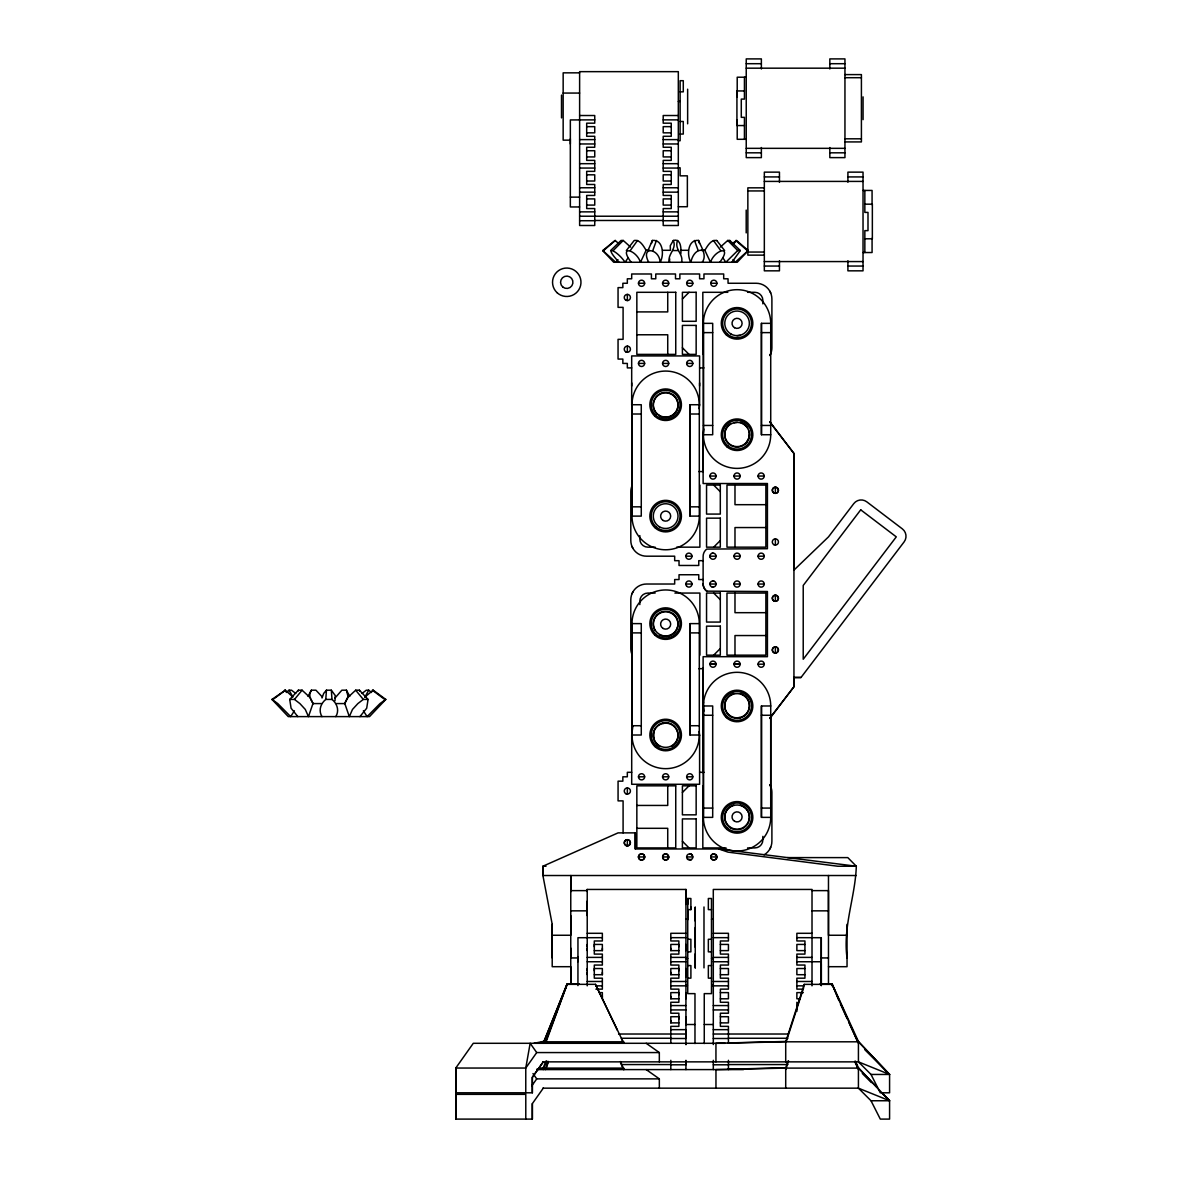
<?xml version="1.0" encoding="UTF-8"?>
<svg xmlns="http://www.w3.org/2000/svg" width="1178" height="1178" viewBox="0 0 1178 1178"><rect width="100%" height="100%" fill="white"/><g stroke="black" fill="none" stroke-linecap="round" stroke-linejoin="round"><path stroke-width="1.5" d="M543.279 1088.163L532.353 1103.624L532.353 1119.1L455.768 1119.1L455.768 1094.347L525.786 1094.347L525.786 1119.1M532.338 1092.801L532.338 1077.325L543.279 1061.864L532.338 1077.325L532.338 1092.801L455.768 1092.801L455.768 1068.048L473.276 1043.296L725.133 1043.296M532.338 1119.1L532.353 1103.624M552.202 957.935L552.202 924.288L542.911 875.519L542.911 866.228L618.067 832.875L635.295 832.875L635.295 848.97L718.771 848.985L856.318 866.228C855.287 897.003 842.712 926.674 847.041 957.935M536.27 1043.296L545.561 1041.808L623.795 1041.808L623.795 1043.296L595.45 984.337L567.119 984.352L546.194 1041.602M570.329 143.966L570.343 138.813M570.77 967.418L570.77 984.248L570.756 915.571M577.956 956.801L577.956 957.95L570.756 957.95L570.756 956.801M577.942 961.749L577.942 956.61M587.218 972.424L587.218 974.604M587.218 970.819L587.218 968.625M587.218 948.334L587.218 950.513M587.218 946.729L587.218 944.535M587.218 915.571L587.218 889.449L685.935 889.449L685.935 899.565M594.301 970.819L594.301 968.522L602.356 968.522L602.356 974.707L594.301 974.707M594.301 946.729L594.301 944.432L602.356 944.432L602.356 950.631L594.301 950.631M595.45 984.337L617.316 1030.161M602.356 998.797L602.356 992.612L599.131 992.612M602.356 997.251L602.356 996.514M602.356 974.707L602.356 972.424M602.356 950.631L602.356 948.334M631.688 386.016L631.688 382.909M659.341 1088.163L659.341 1078.871L646.207 1069.595M659.327 1061.864L659.327 1052.572L646.192 1043.296M670.812 1020.59L670.812 1022.887L678.867 1022.887M670.812 996.514L670.812 998.797L678.867 998.797M670.812 972.424L670.812 974.707L678.867 974.707M670.812 948.334L670.812 950.631L678.867 950.631M678.867 1018.999L678.867 1016.702L670.812 1016.702L670.812 1022.887M678.867 994.909L678.867 992.612L670.812 992.612L670.812 998.797M678.867 970.819L678.867 968.522L670.812 968.522L670.812 974.707M678.867 946.729L678.867 944.432L670.812 944.432L670.812 950.631M685.935 1063.41L685.935 1061.113M685.935 1043.001L685.935 1044.547L685.935 901.096M685.935 1037.111L685.935 1034.814M685.935 1033.209L685.935 1030.912M685.935 1025.096L685.935 1024.197M685.935 1022.887L685.935 1020.59M685.935 1018.999L685.935 1016.702M685.935 998.797L685.935 996.514M685.935 994.909L685.935 992.612M685.935 976.915L685.935 968.522M685.935 950.631L685.935 948.334M685.935 946.729L685.935 944.432M685.935 904.424L685.935 889.449M687.746 919.812L687.746 909.622L690.882 909.622L690.882 906.972M687.746 904.424L687.746 898.49L690.882 898.49L690.882 909.622M695.256 953.768L695.256 967.889L695.256 906.972L695.241 921.108M695.256 947.406L695.256 927.469M699.599 386.016L699.599 382.909M703.413 773.048L703.413 705.489A33.661 33.661 0 0 1 703.59 701.97M770.721 787.655L770.721 716.445M821.287 985.588L821.287 937.717L796.873 937.659M828.473 875.519L828.473 935.258L847.041 935.258M838.883 1000.623L832.124 984.013L819.932 984.013M858.423 1069.595L855.419 1061.54M858.423 1043.296L832.11 984.366L804.265 984.366L785.711 1041.808L785.711 1061.864M699.305 516.111L690.028 516.111L690.028 404.731L699.305 404.731L699.305 516.111A33.661 33.661 0 0 1 665.644 549.773A33.661 33.661 0 0 1 631.997 516.111L631.997 404.731A33.661 33.661 0 0 1 665.644 371.07A33.661 33.661 0 0 1 699.305 404.731M699.305 623.618A33.661 33.661 0 0 0 665.644 589.957A33.661 33.661 0 0 0 631.997 623.618L631.997 735.013A33.661 33.661 0 0 0 665.644 768.66A33.661 33.661 0 0 0 699.305 735.013L690.028 735.013L690.028 623.618L699.305 623.618L699.305 735.499M770.721 434.726L761.444 434.726L761.444 323.346L770.721 323.346L770.721 434.726A33.661 33.661 0 0 1 737.06 468.388A33.661 33.661 0 0 1 703.413 434.726L703.413 323.346A33.661 33.661 0 0 1 737.06 289.685A33.661 33.661 0 0 1 770.721 323.346M770.721 817.37L761.444 817.37L761.444 705.975L770.721 705.975L770.721 817.37A33.661 33.661 0 0 1 737.06 851.017A33.661 33.661 0 0 1 703.413 817.37L703.413 705.489M632.041 506.834L631.997 516.111L641.274 516.111L641.274 404.731L631.997 404.731L632.041 506.834L641.274 506.834M703.472 425.449L703.413 434.726L712.69 434.726L712.69 323.346L703.413 323.346L703.457 425.449L712.69 425.449M703.457 808.079L703.413 817.37L712.69 817.37L712.69 705.975L703.413 705.975L703.457 808.079L712.69 808.079M716.725 240.503C711.041 239.296 707.389 246.173 704.856 250.296L710.481 262.267C714.81 249.412 733.128 244.788 719.758 262.267M669.708 258.851L669.428 262.267C667.028 254.198 677.159 249.162 673.315 240.459C681.178 238.206 681.193 248.823 680.84 253.712M321.962 716.607C318.281 710.496 320.607 703.649 325.776 699.423L326.453 690.19L331.312 690.19L335.215 695.491L335.023 700.777M322.021 697.994L323.67 693.43L326.453 690.19M681.532 262.267C683.932 254.198 673.801 249.162 677.644 240.459M289.714 699.423L294.485 699.423L299.904 703.59L305.293 709.436L308.459 716.607L312.965 703.575L310.506 697.994L302.083 690.19L298.373 690.19L289.714 699.423L291.084 708.228L297.843 716.607M298.27 690.971L298.373 690.19M632.851 726.222L631.702 735.013L631.702 784.283L699.599 784.283L699.599 735.013M653.687 731.803L653.687 738.208M699.128 408.737L699.599 404.731M703.119 434.741L703.811 428.969M668.633 856.951L668.53 857.731A2.989 2.989 0 0 1 663.538 859.071L663.052 858.438A2.989 2.989 0 0 1 667.146 854.359L668.633 856.951L662.551 856.951M709.995 556.988L709.995 555.383M709.995 583.228L709.878 584.038L716.077 584.038A3.092 3.092 0 0 1 711.438 586.718A3.092 3.092 0 0 1 711.438 581.358A3.092 3.092 0 0 1 716.077 584.038M749.444 434.726A12.384 12.384 0 0 1 730.875 445.446A12.384 12.384 0 0 1 730.875 424.021A12.384 12.384 0 0 1 749.444 434.726L749.017 437.936L745.821 443.488M647.959 250.546L652.376 240.459C663.361 239.178 664.289 255.597 660.078 262.267C659.577 248.352 639.948 245.525 648.71 262.267M703.001 250.546C696.154 248.558 691.839 256.716 690.882 262.267C686.671 255.597 687.599 239.178 698.583 240.459C701.028 247.056 707.345 255.199 702.25 262.267M335.818 716.607C339.5 710.496 337.158 703.649 332.005 699.423L331.312 690.19M651.463 243.463L652.376 240.459M786.271 1041.558L803.705 987.591M787.964 1061.142L785.711 1068.107L785.711 1088.163M788.524 1060.892L785.711 1069.595L785.711 1067.754L727.533 1069.256M371.541 692.487L368.714 690.19L364.959 697.037M652.803 250.546L656.44 240.459M545.561 1041.808L567.119 984.352M548.094 1061.349L545.561 1069.595L548.094 1062.836M335.023 697.994L341.856 690.19L346.42 690.19L348.173 697.037L344.624 703.575M567.119 983.983L543.249 1043.296L567.119 983.983L579.281 983.983M546.062 1060.98L543.249 1067.739L537.08 1068.976M543.249 1069.595L546.769 1061.142M368.066 699.423L363.28 699.423L357.862 703.59L352.487 709.436L349.321 716.607L344.801 703.575L347.274 697.994L355.682 690.19L359.408 690.19L368.066 699.423L366.697 708.228L359.923 716.607M729.874 240.503L740.329 250.546L731.906 262.267M626.328 250.546L634.235 240.459C640.022 239.399 643.541 246.158 646.104 250.296L640.479 262.267C636.149 249.412 617.832 244.788 631.202 262.267M632.012 593.727L632.925 591.886M770.706 353.724L769.794 355.565A15.712 15.712 0 0 0 771.899 347.701L771.899 298.976A15.712 15.712 0 0 0 756.188 283.265L728.048 283.265L728.048 278.788L723.69 278.788L723.69 273.988L703.958 273.988L703.958 278.788L699.599 278.788L699.599 273.988L679.868 273.988L679.868 278.788L675.509 278.788L675.509 273.988L655.778 273.988L655.778 278.788L651.419 278.788L651.419 273.988L631.688 273.988L631.688 278.788L627.329 278.788L627.329 283.265L622.853 283.265L622.853 287.623L618.052 287.623L618.052 307.355L623.088 307.355L623.088 339.338L618.052 339.338L618.052 359.069L622.853 359.069L622.853 363.428L627.329 363.428L627.329 367.904L631.688 367.904M769.794 849.102L770.706 847.262M308.047 696.345L311.36 690.19L315.925 690.19L322.36 697.037M311.36 690.19L309.858 693.43L309.858 697.994M294.412 710.82L290.657 716.607L277.802 703.59L271.985 699.423L288.257 716.607L369.524 716.607L385.795 699.423L373.22 690.19L364.856 697.037M628.139 257.776L625.106 262.267C616.845 250.119 601.737 243.655 619.054 262.267M659.327 1052.572L536.712 1052.572L525.771 1068.048L525.771 1092.801M531.749 1085.91L536.726 1078.871L659.341 1078.871M630.274 250.546L637.548 240.459M769.808 718.492L793.943 686.774L793.943 677.497L800.996 677.497L904.115 541.895A9.277 9.277 0 0 0 902.348 528.878L866.802 501.843A9.277 9.277 0 0 0 853.785 503.61L828.502 536.859L793.943 570.108M769.764 718.182L793.943 686.774L793.943 453.442L769.823 421.739M617.935 259.602L615.799 262.267L602.753 250.546L613.709 262.267L737.251 262.267L748.207 250.546L736.515 240.459L732.451 243.463M372.587 690.971L373.22 690.19M294.485 699.423L302.083 690.19M673.315 240.459L670.282 245.701L670.4 250.296L662.551 250.296M733.923 243.463L735.617 241.49M720.347 247.085L727.739 240.459L729.904 240.459M613.208 250.546L623.221 240.459L630.613 247.085M682.401 298.947L689.042 292.306M713.662 547.166L720.303 540.525M713.662 655.159L720.303 648.518M682.401 792.47L689.042 785.829M610.631 250.546L621.056 240.459L623.221 240.459M748.207 250.546L735.16 262.267L733.025 259.602M603.651 250.546L615.196 240.459L618.509 243.463M602.753 250.546L615.196 240.459M385.795 699.423L379.979 703.59L367.124 716.607L363.369 710.82M286.239 692.487L289.066 690.19L291.496 690.19L295.693 693.43M362.073 693.43L366.284 690.19L368.714 690.19M740.329 250.546L737.664 250.605L725.854 262.267L722.821 257.776M273.075 699.423L285.4 690.19L292.91 697.037L289.066 690.19M271.985 699.423L285.4 690.19M703.119 667.631L703.119 705.975L703.119 656.691L767.423 656.691L767.423 591.518L706.741 591.15A9.277 9.277 0 0 1 703.119 583.787L703.119 556.443A9.277 9.277 0 0 1 706.741 549.081L767.423 548.712L767.423 483.525L703.119 483.525L703.119 434.24L703.119 471.553L698.76 471.553M690.529 859.94L691.28 859.631L687.54 859.145M533.987 1043.296L543.249 1041.44M537.831 1069.344L545.561 1068.107L623.795 1068.107L623.795 1069.595L620.556 1063.027M712.175 553.204L712.984 553.1M736.898 335.715L740.108 335.332M665.482 417.1L668.692 416.717M734.027 422.74L737.237 422.357M662.61 723.498L665.82 723.115M736.898 717.858L740.108 717.49M736.898 718.359L740.108 717.976M727.518 1042.972L785.711 1041.455M746.234 63.7L761.371 63.7M829.827 63.7L844.95 63.7M746.234 68.177L844.95 68.177M579.62 72.845L563.158 72.845L563.158 140.153L570.343 140.153M844.95 74.597L861.412 74.597L861.412 141.92L844.95 141.92M746.234 77.218L737.207 77.218L737.207 96.817M844.95 77.704L861.412 77.704M744.437 90.942L736.927 90.942L736.927 125.56L744.437 125.56M680.133 91.84L683.284 91.84L683.284 80.693L680.133 80.693L680.133 140.742L678.322 140.742M563.158 93.062L579.62 93.062M678.322 101.441L680.133 101.441M579.62 115.518L594.743 115.518L594.743 123.175L586.688 123.175L586.688 136.295L594.743 136.295L594.743 147.265L586.688 147.265L586.688 160.385L594.743 160.385L594.743 171.355L586.688 171.355L586.688 184.475L594.743 184.475L594.743 195.445L586.688 195.445L586.688 208.565L594.743 208.565L594.743 225.499L579.62 225.499L579.62 71.652L678.322 71.652L678.322 225.499L663.199 225.499L663.199 208.565L671.254 208.565L671.254 195.445L663.199 195.445L663.199 184.475L671.254 184.475L671.254 171.355L663.199 171.355L663.199 160.385L671.254 160.385L671.254 147.265L663.199 147.265L663.199 136.295L671.254 136.295L671.254 123.175L663.199 123.175L663.199 115.518L678.322 115.518M594.743 119.876L570.343 119.935L570.343 206.96L579.62 206.96M663.199 119.876L678.322 119.876M680.133 121.481L683.284 121.481L683.284 134.056L680.133 134.056M586.688 126.65L594.743 126.65L594.743 132.834L586.688 132.834M671.254 126.65L663.199 126.65L663.199 132.834L671.254 132.834M844.95 138.813L861.412 138.813M746.234 139.298L737.207 139.298L737.207 119.685M579.62 139.608L594.743 139.608M663.199 139.608L678.322 139.608M579.62 143.966L594.743 143.966M663.199 143.966L678.322 143.966M746.234 148.34L844.95 148.34M586.688 150.725L594.743 150.725L594.743 156.924L586.688 156.924M671.254 150.725L663.199 150.725L663.199 156.924L671.254 156.924M746.234 152.816L761.371 152.816M829.827 152.816L844.95 152.816M579.62 163.683L594.743 163.683M663.199 163.683L678.322 163.683M678.322 167.821L680.133 167.821L680.133 175.831L687.363 175.831L687.363 206.724L678.322 206.724M579.62 168.056L594.743 168.056M663.199 168.056L678.322 168.056M586.688 174.815L594.743 174.815L594.743 181.014L586.688 181.014M671.254 174.815L663.199 174.815L663.199 181.014L671.254 181.014M764.331 176.921L779.453 176.921M847.91 176.921L863.032 176.921M764.331 181.412L863.032 181.412M579.62 187.773L594.743 187.773M663.199 187.773L678.322 187.773M764.331 187.832L747.853 187.832L747.853 255.14L764.331 255.14M863.032 190.438L872.073 190.438L872.073 204.707M747.853 190.939L764.331 190.939M579.62 192.147L594.743 192.147M663.199 192.147L678.322 192.147M570.343 197.124L579.62 197.124M586.688 198.905L594.743 198.905L594.743 205.09L586.688 205.09M671.254 198.905L663.199 198.905L663.199 205.09L671.254 205.09M864.843 204.177L872.353 204.177L872.353 238.795L864.843 238.795M579.62 211.863L594.743 211.863M663.199 211.863L678.322 211.863M579.62 216.222L678.322 216.222M594.743 220.477L663.199 220.477M579.62 220.713L594.743 220.713M663.199 220.713L678.322 220.713M646.104 250.296L649.549 250.296M680.56 250.296L688.408 250.296M701.411 250.296L704.856 250.296M672.903 250.546L678.057 250.546M747.853 252.048L764.331 252.048M863.032 252.534L872.073 252.534L872.073 238.265M764.331 261.575L863.032 261.575M764.331 266.051L779.453 266.051M847.91 266.051L863.032 266.051M638.461 283.265L644.646 283.265A3.092 3.092 0 0 1 640.007 285.945A3.092 3.092 0 0 1 640.007 280.585A3.092 3.092 0 0 1 644.646 283.265M662.551 283.265L668.736 283.265A3.092 3.092 0 0 0 664.097 280.585A3.092 3.092 0 0 0 664.097 285.945A3.092 3.092 0 0 0 668.736 283.265M686.641 283.265L692.826 283.265A3.092 3.092 0 0 0 688.188 280.585A3.092 3.092 0 0 0 688.188 285.945A3.092 3.092 0 0 0 692.826 283.265M710.732 283.265L716.916 283.265A3.092 3.092 0 0 1 712.278 285.945A3.092 3.092 0 0 1 712.278 280.585A3.092 3.092 0 0 1 716.916 283.265M727.827 292.306L702.824 292.306L702.824 354.387M747.574 292.306L754.848 292.306A8.01 8.01 0 0 1 762.858 300.316L762.858 303.865M636.842 311.905L667.735 311.905L667.735 292.306M703.413 332.623L712.69 332.623M761.444 332.623L770.721 332.623M636.842 334.773L667.735 334.773L667.735 354.387M638.461 363.413L644.646 363.413A3.092 3.092 0 0 0 640.007 360.733A3.092 3.092 0 0 0 640.007 366.093A3.092 3.092 0 0 0 644.646 363.413M662.551 363.413L668.736 363.413A3.092 3.092 0 0 0 664.097 360.733A3.092 3.092 0 0 0 664.097 366.093A3.092 3.092 0 0 0 668.736 363.413M686.641 363.413L692.826 363.413A3.092 3.092 0 0 1 688.188 366.093A3.092 3.092 0 0 1 688.188 360.733A3.092 3.092 0 0 1 692.826 363.413M699.599 367.904L703.958 367.904M631.997 414.008L641.274 414.008M690.028 414.008L699.305 414.008M761.474 425.449L770.721 425.449M709.878 476.045L716.077 476.045A3.092 3.092 0 0 0 711.438 473.365A3.092 3.092 0 0 0 711.438 478.724A3.092 3.092 0 0 0 716.077 476.045M733.968 476.045L740.167 476.045A3.092 3.092 0 0 1 735.514 478.724A3.092 3.092 0 0 1 735.514 473.365A3.092 3.092 0 0 1 740.167 476.045M758.058 476.045L764.242 476.045A3.092 3.092 0 0 0 759.604 473.365A3.092 3.092 0 0 0 759.604 478.724A3.092 3.092 0 0 0 764.242 476.045M765.877 504.685L734.984 504.685L734.984 485.071M690.058 506.834L699.305 506.834M765.877 527.553L734.984 527.553L734.984 547.166M655.145 547.166L647.871 547.166A8.01 8.01 0 0 1 639.845 539.141L639.845 535.607M676.673 547.166L699.894 547.166L699.894 485.071M685.802 556.193L691.987 556.193A3.092 3.092 0 0 1 687.348 558.873A3.092 3.092 0 0 1 687.348 553.513A3.092 3.092 0 0 1 691.987 556.193M709.878 556.193L716.077 556.193A3.092 3.092 0 0 0 711.438 553.513A3.092 3.092 0 0 0 711.438 558.873A3.092 3.092 0 0 0 716.077 556.193M733.968 556.193L740.167 556.193A3.092 3.092 0 0 0 735.514 553.513A3.092 3.092 0 0 0 735.514 558.873A3.092 3.092 0 0 0 740.167 556.193M758.058 556.193L764.257 556.193A3.092 3.092 0 0 0 759.604 553.513A3.092 3.092 0 0 0 759.604 558.873A3.092 3.092 0 0 0 764.257 556.193M703.119 560.684L698.76 560.684L698.76 565.469L679.029 565.469L679.029 560.684L674.67 560.684L674.67 556.193L646.531 556.193A15.712 15.712 0 0 1 630.804 540.481L630.819 491.756A15.712 15.712 0 0 1 632.012 485.734M703.119 579.547L698.76 579.547L698.76 574.746L679.029 574.746L679.029 579.547L674.67 579.547L674.67 584.023L646.531 584.023A15.712 15.712 0 0 0 630.804 599.749L630.804 648.474A15.712 15.712 0 0 0 632.012 654.482M685.802 584.038L691.987 584.038M733.968 584.038L740.167 584.038A3.092 3.092 0 0 0 735.514 581.358A3.092 3.092 0 0 0 735.514 586.718A3.092 3.092 0 0 0 740.167 584.038M758.058 584.038L764.242 584.038A3.092 3.092 0 0 1 759.604 586.718A3.092 3.092 0 0 1 759.604 581.358A3.092 3.092 0 0 1 764.242 584.038M655.145 593.064L647.871 593.064A8.01 8.01 0 0 0 639.845 601.074L639.845 604.564M674.891 593.064L699.894 593.064L699.894 655.159M765.877 612.678L734.984 612.678L734.984 593.064M631.997 632.895L641.274 632.895M690.028 632.895L699.305 632.895M765.877 635.546L734.984 635.546L734.984 655.159M758.058 664.186L764.257 664.186A3.092 3.092 0 0 0 759.604 661.506A3.092 3.092 0 0 0 759.604 666.866A3.092 3.092 0 0 0 764.257 664.186M698.76 668.677L703.119 668.677M793.943 677.497L800.996 677.497M325.776 699.423L332.005 699.423M312.965 703.575L321.741 703.575M336.039 703.575L344.801 703.575M703.413 715.267L712.69 715.267M761.444 715.267L770.721 715.267M632.041 725.722L641.274 725.722M690.058 725.722L699.305 725.722M631.997 735.013L641.274 735.013L641.274 623.618L631.997 623.618L631.997 735.499M631.702 772.312L627.329 772.312L627.329 776.803L622.853 776.803L622.853 781.161L618.067 781.161L618.067 800.878L623.088 800.878L623.088 832.875M699.599 772.312L703.958 772.312M638.461 776.803L644.66 776.803A3.092 3.092 0 0 1 640.007 779.483A3.092 3.092 0 0 1 640.007 774.123A3.092 3.092 0 0 1 644.646 776.803M662.551 776.803L668.736 776.803A3.092 3.092 0 0 1 664.097 779.483A3.092 3.092 0 0 1 664.097 774.123A3.092 3.092 0 0 1 668.736 776.803M686.641 776.803L692.826 776.803A3.092 3.092 0 0 1 688.188 779.483A3.092 3.092 0 0 1 688.188 774.123A3.092 3.092 0 0 1 692.826 776.803M636.842 805.443L667.735 805.443L667.735 785.829M761.474 808.079L770.721 808.079M636.842 828.311L667.735 828.311L667.735 847.924M726.046 847.924L702.824 847.924L702.824 785.829M747.574 847.924L754.848 847.924A8.01 8.01 0 0 0 762.858 839.899L762.858 836.365M638.461 856.951L644.646 856.951A3.092 3.092 0 0 1 640.007 859.631A3.092 3.092 0 0 1 640.007 854.271A3.092 3.092 0 0 1 644.646 856.951M686.641 856.951L692.826 856.951A3.092 3.092 0 0 1 688.188 859.631A3.092 3.092 0 0 1 688.188 854.271A3.092 3.092 0 0 1 692.826 856.951M710.732 856.951L716.916 856.951M787.537 857.599L847.807 857.613L856.318 866.228L837.749 866.228L728.048 852.136L718.771 848.97M546.018 866.228L542.911 866.228L542.911 875.519L856.318 875.519M570.756 890.627L587.218 890.627M812.01 890.627L828.473 890.627L828.473 984.234M711.483 909.622L708.346 909.622L708.346 898.49L711.483 898.49L711.497 984.823L713.308 984.823M570.756 910.844L587.218 910.844M812.01 910.844L828.473 910.844M685.935 919.238L687.746 919.238M711.483 919.238L713.294 919.238M587.218 933.3L602.356 933.3L602.356 940.972L594.301 940.972L594.301 954.092L602.356 954.092L602.356 965.062L594.301 965.062L594.301 978.182L602.356 978.182L602.356 989.152L595.906 989.152M685.935 933.3L670.812 933.3L670.812 940.972L678.867 940.972L678.867 954.092L670.812 954.092L670.812 965.062L678.867 965.062L678.867 978.182L670.812 978.182L670.812 989.137L678.867 989.137L678.867 1002.272L670.812 1002.272L670.812 1013.227L678.867 1013.227L678.867 1026.362L670.812 1026.362L670.812 1043.296M713.294 933.3L728.431 933.3L728.431 940.972L720.376 940.972L720.376 954.092L728.431 954.092L728.431 965.047L720.376 965.047L720.376 978.182L728.431 978.182L728.431 989.137L720.376 989.137L720.376 1002.272L728.431 1002.272L728.431 1013.227L720.376 1013.227L720.376 1026.362L728.431 1026.362L728.431 1043.296M812.01 933.3L796.873 933.3L796.873 940.972L804.942 940.972L804.942 954.092L796.873 954.092L796.873 965.047L804.942 965.047L804.942 978.182L796.873 978.182L796.873 989.137L803.322 989.137M552.202 935.258L570.77 935.258L570.77 875.519L570.756 891.805M602.356 937.673L577.956 937.717L577.942 985.588M670.812 937.673L685.935 937.673M713.294 937.659L728.431 937.659M687.746 939.278L690.882 939.278L690.882 951.853L687.746 951.853M711.483 939.278L708.346 939.278L708.346 951.853L711.483 951.853M720.376 944.432L728.431 944.432L728.431 950.617L720.376 950.617M804.942 944.432L796.873 944.432L796.873 950.617L804.942 950.617M587.218 957.39L602.356 957.39M670.812 957.39L685.935 957.39M713.294 957.39L728.431 957.39M796.873 957.39L812.01 957.39M821.287 957.935L828.473 957.935M685.935 958.539L687.746 958.539M711.483 958.524L713.294 958.524M587.218 961.749L602.356 961.749M670.812 961.749L685.935 961.749M713.294 961.749L728.431 961.749M796.873 961.749L821.287 961.749M687.746 965.577L690.897 965.577L690.897 978.152L687.746 978.152M711.497 965.577L708.346 965.577L708.346 978.152L711.497 978.152M570.77 966.696L552.202 966.696L552.202 924.288M828.473 966.696L847.041 966.696L847.041 924.288M720.376 968.522L728.431 968.522L728.431 974.707L720.376 974.707M804.942 968.522L796.873 968.522L796.873 974.707L804.942 974.707M587.218 981.48L602.356 981.48M670.812 981.48L685.935 981.48M713.294 981.48L728.431 981.48M796.873 981.48L812.01 981.48M685.935 984.837L687.746 984.837L687.746 898.49M685.935 985.603L687.746 985.603L687.746 993.628L694.976 993.628L694.976 1043.546M713.294 985.603L711.483 985.603L711.483 993.628L704.253 993.628L704.267 1043.531M595.626 985.839L602.356 985.839M670.812 985.839L685.935 985.839M713.294 985.839L728.431 985.839M796.873 985.839L803.602 985.839M720.376 992.612L728.431 992.612L728.431 998.797L720.376 998.797M803.322 992.612L796.873 992.612L796.873 998.797L800.098 998.797M670.812 1005.57L685.935 1005.57M713.294 1005.57L728.431 1005.57M670.812 1009.929L685.935 1009.929M713.294 1009.929L728.431 1009.929M720.376 1016.702L728.431 1016.702L728.431 1022.887L720.376 1022.887M685.935 1024.507L694.976 1024.507M704.253 1024.507L713.294 1024.507M670.812 1029.66L685.935 1029.66M713.294 1029.66L728.431 1029.66M618.568 1034.019L685.935 1034.019M713.294 1034.019L787.876 1034.019M622.175 1038.26L670.812 1038.26M728.431 1038.26L787.876 1038.26M670.812 1038.495L685.935 1038.495M713.294 1038.495L728.431 1038.495M542.896 1061.864L858.423 1061.864L889.581 1074.454L889.581 1092.801L880.29 1092.801L871.013 1074.454L858.423 1061.864L858.423 1041.455L832.124 984.013M622.175 1064.559L670.812 1064.559M728.431 1064.559L787.876 1064.559M670.812 1064.794L685.935 1064.794M713.308 1064.794L728.431 1064.794M537.08 1069.595L743.495 1069.595M871.013 1074.454L889.581 1074.454L858.423 1041.455M542.896 1088.163L858.423 1088.163L889.581 1100.753L889.581 1119.1L880.305 1119.1L871.013 1100.753L858.423 1088.163L858.423 1067.754L855.419 1061.187M871.013 1100.753L889.581 1100.753L883.353 1094.156M689.734 853.859L691.928 854.757L691.28 854.271M712.984 580.945L713.78 581.048M712.175 587.027L712.984 587.13M707.301 591.518L706.741 591.15A9.277 9.277 0 0 1 703.119 583.787M372.366 690.19L384.705 699.423M735.764 240.459L747.308 250.546M682.401 347.746L689.042 354.387M713.662 485.071L720.303 491.712M713.662 593.064L720.303 599.705M682.401 841.283L689.042 847.924M864.902 1049.789L889.581 1074.454L858.423 1041.808L785.711 1041.808L715.944 1043.296L715.944 1061.864M862.311 1073.482L871.411 1082.582M883.088 1094.259L889.581 1100.753L858.423 1068.107L785.711 1068.107L715.959 1069.595L715.959 1088.163M727.739 240.459L737.752 250.546M858.423 1067.754L877.124 1087.559M355.682 690.19L363.28 699.423M284.561 690.19L285.194 690.971M716.725 240.459L724.632 250.546M769.764 422.048L793.943 453.442L793.943 569.195M713.412 240.459L720.686 250.546M536.712 1052.572L530.159 1043.296L525.771 1068.048L455.768 1068.048L455.768 1092.801M532.971 1073.57L536.726 1078.871M310.683 699.379L313.142 703.575M346.42 690.19L349.733 696.345M769.794 291.128L770.706 292.969M770.706 786.506L769.794 784.651A15.712 15.712 0 0 1 771.899 792.514L771.899 841.239A15.712 15.712 0 0 1 764.051 854.86M632.012 546.489L632.925 548.344M621.366 1038.363L622.985 1041.646M620.556 1061.54L623.795 1069.595M840.385 1003.892L847.144 1018.675M848.646 1021.959L857.672 1041.646M854.668 1061.378L857.672 1067.945M698.583 240.459L699.496 243.463M694.519 240.459L698.156 250.546M703.119 705.489L703.811 711.247M699.143 731.494L699.599 735.499M359.408 690.19L359.511 690.971M821.287 964.016L821.302 984.617M587.218 889.449L587.218 891.555M864.843 190.438L864.843 212.408L867.995 212.408L867.995 230.638L864.843 230.638L864.843 252.534M863.062 96.861L863.062 119.655M847.91 182.222L847.91 172.135L863.032 172.135L863.032 270.837L847.91 270.837L847.91 260.765M832.11 984.366L832.11 985.839M829.827 68.987L829.827 58.9L844.95 58.9L844.95 157.616L829.827 157.616L829.827 147.53M821.287 937.717L821.287 985.515M812.01 985.839L812.01 889.449L713.294 889.449L713.308 1044.547M804.265 984.366L804.265 985.839M796.873 1002.272L796.873 1011.401M779.453 182.384L779.453 172.135L764.331 172.135L764.331 270.837L779.453 270.837L779.453 260.765M775.374 487.162L775.374 493.346M775.374 538.876L775.374 545.061M775.374 595.155L775.374 601.34M775.374 646.869L775.374 653.054M761.444 323.346L761.444 434.726M761.444 705.975L761.444 817.37M761.371 68.987L761.371 58.9L746.234 58.9L746.234 157.616L761.371 157.616L761.371 147.53M746.204 210.096L746.204 232.891M744.437 77.218L744.437 99.099L741.286 99.099L741.286 117.344L744.437 117.344L744.437 139.298M728.431 1060.318L728.431 1069.595M713.308 1060.318L713.308 1069.595M703.988 906.972L703.988 967.889M699.599 405.217L699.599 355.933L631.688 355.933L631.688 405.217M690.028 404.731L690.028 516.111M690.028 623.618L690.028 735.013M687.643 89.189L687.643 123.808M685.935 1060.318L685.935 1069.595M670.812 1060.318L670.812 1069.595M635.295 832.875L635.295 848.97M627.344 294.397L627.344 300.581M627.344 346.111L627.344 352.296M627.344 787.92L627.344 794.119M627.344 839.634L627.344 845.833M587.218 901.096L587.218 985.839M570.756 948.084L570.756 957.95M561.508 95.094L561.508 117.888M455.768 1094.347L455.768 1119.1M740.255 805.001A12.295 12.295 0 0 1 747.146 823.937A12.295 12.295 0 0 1 726.988 823.937A12.295 12.295 0 0 1 733.879 805.001M716.813 857.746A3.092 3.092 0 0 1 716.018 859.145M715.37 859.631A3.092 3.092 0 0 1 711.026 858.261A3.092 3.092 0 0 1 712.764 854.05A3.092 3.092 0 0 1 716.813 856.156M662.654 856.156A3.092 3.092 0 0 1 666.704 854.05A3.092 3.092 0 0 1 668.456 858.261A3.092 3.092 0 0 1 664.097 859.631M663.464 859.145A3.092 3.092 0 0 1 662.654 857.746M659.459 746.219A12.384 12.384 0 0 1 656.205 727.503A12.384 12.384 0 0 1 675.2 727.621A12.384 12.384 0 0 1 671.696 746.292M740.27 693.533A12.384 12.384 0 0 1 747.205 712.587A12.384 12.384 0 0 1 726.929 712.587A12.384 12.384 0 0 1 733.865 693.533M749.017 431.045A12.384 12.384 0 0 1 741.301 445.873A12.384 12.384 0 0 1 725.854 439.468A12.384 12.384 0 0 1 730.875 423.52M740.27 422.284A12.384 12.384 0 0 1 747.78 428.056M703.413 705.975A33.661 33.661 0 0 1 737.06 672.314A33.661 33.661 0 0 1 770.721 705.975M656.897 413.964A12.384 12.384 0 0 1 661.418 393.585A12.384 12.384 0 0 1 677.968 406.292A12.384 12.384 0 0 1 659.459 415.937M654.997 630.259A12.295 12.295 0 0 1 663.509 612A12.295 12.295 0 0 1 677.762 626.24A12.295 12.295 0 0 1 659.503 634.765M860.72 509.824L803.219 585.451L803.219 659.238L896.281 536.859L860.72 509.824M713.043 854.065L712.322 854.359A2.989 2.989 0 0 0 711.703 859.071L712.322 859.542A2.989 2.989 0 0 0 715.929 854.845L713.043 854.065M668.692 635.619L665.482 635.987A12.384 12.384 0 0 1 654.497 618.244A12.384 12.384 0 0 1 675.23 615.785A12.384 12.384 0 0 1 668.692 635.619M675.745 292.306L636.842 292.306L636.842 354.387L675.745 354.387L675.745 292.306M696.154 292.306L682.401 292.306L682.401 321.299L696.154 321.299L696.154 292.306M696.154 325.393L682.401 325.393L682.401 354.387L696.154 354.387L696.154 325.393M720.303 485.071L706.55 485.071L706.55 514.079L720.303 514.079L720.303 485.071M765.877 485.071L726.973 485.071L726.973 547.166L765.877 547.166L765.877 485.071M720.303 518.158L706.55 518.158L706.55 547.166L720.303 547.166L720.303 518.158M720.303 593.064L706.55 593.064L706.55 622.072L720.303 622.072L720.303 593.064M765.877 593.064L726.973 593.064L726.973 655.159L765.877 655.159L765.877 593.064M720.303 626.151L706.55 626.151L706.55 655.159L720.303 655.159L720.303 626.151M716.077 664.186L709.878 664.186L716.077 664.186A3.092 3.092 0 0 0 711.438 661.506A3.092 3.092 0 0 0 711.438 666.866A3.092 3.092 0 0 0 716.077 664.186M740.167 664.186L733.968 664.186L740.167 664.186A3.092 3.092 0 0 1 735.514 666.866A3.092 3.092 0 0 1 735.514 661.506A3.092 3.092 0 0 1 740.167 664.186M675.745 785.829L636.842 785.829L636.842 847.924L675.745 847.924L675.745 785.829M696.154 785.829L682.401 785.829L682.401 814.837L696.154 814.837L696.154 785.829M696.154 818.916L682.401 818.916L682.401 847.924L696.154 847.924L696.154 818.916M643.748 854.772L643.1 854.271A3.092 3.092 0 0 0 638.888 858.497L639.374 859.13A3.092 3.092 0 0 0 643.748 859.13A3.092 3.092 0 0 0 643.748 854.772M734.542 821.257A5.051 5.051 0 0 0 742.111 816.884A5.051 5.051 0 0 0 734.542 812.511A5.051 5.051 0 0 0 734.542 821.257M625.798 793.707A3.092 3.092 0 0 0 630.436 791.027A3.092 3.092 0 0 0 625.798 788.347A3.092 3.092 0 0 0 625.798 793.707M625.798 845.421A3.092 3.092 0 0 0 630.436 842.741A3.092 3.092 0 0 0 625.798 840.061A3.092 3.092 0 0 0 625.798 845.421A2.989 2.989 0 0 0 630.333 842.741A2.989 2.989 0 0 0 625.842 840.15A2.989 2.989 0 0 0 625.842 845.318M659.459 745.718A12.384 12.384 0 0 0 678.027 735.013A12.384 12.384 0 0 0 659.459 724.293A12.384 12.384 0 0 0 659.459 745.718M773.828 544.648A3.092 3.092 0 0 0 778.467 541.968A3.092 3.092 0 0 0 773.828 539.288A3.092 3.092 0 0 0 773.828 544.648M773.828 492.934A3.092 3.092 0 0 0 778.467 490.254A3.092 3.092 0 0 0 773.828 487.574A3.092 3.092 0 0 0 773.828 492.934A2.989 2.989 0 0 0 778.364 490.254A2.989 2.989 0 0 0 773.872 487.677A2.989 2.989 0 0 0 773.872 492.846M659.312 415.363A12.384 12.384 0 0 0 678.027 404.893A12.384 12.384 0 0 0 659.606 393.923A12.384 12.384 0 0 0 659.312 415.363M562.789 287.02A6.184 6.184 0 0 0 572.847 283.324A6.184 6.184 0 0 0 564.615 276.462A6.184 6.184 0 0 0 562.789 287.02M557.017 292.645A14.239 14.239 0 0 0 580.607 285.518A14.239 14.239 0 0 0 562.642 268.643A14.239 14.239 0 0 0 557.017 292.645M773.828 600.927A3.092 3.092 0 0 0 778.467 598.247A3.092 3.092 0 0 0 773.828 595.567A3.092 3.092 0 0 0 773.828 600.927M773.872 652.553A2.989 2.989 0 0 0 778.364 649.961A3.092 3.092 0 0 0 773.828 647.282A3.092 3.092 0 0 0 773.828 652.641A3.092 3.092 0 0 0 778.467 649.961A2.989 2.989 0 0 0 773.872 647.37A2.989 2.989 0 0 0 773.872 652.553M773.872 600.839A2.989 2.989 0 0 0 778.364 598.247A2.989 2.989 0 0 0 773.872 595.67A2.989 2.989 0 0 0 773.872 600.839M730.743 716.607A12.384 12.384 0 0 0 749.444 706.137A12.384 12.384 0 0 0 731.023 695.182A12.384 12.384 0 0 0 730.743 716.607M625.798 300.169A3.092 3.092 0 0 0 630.436 297.489A3.092 3.092 0 0 0 625.798 294.809A3.092 3.092 0 0 0 625.798 300.169M625.798 351.883A3.092 3.092 0 0 0 630.436 349.203A3.092 3.092 0 0 0 625.798 346.523A3.092 3.092 0 0 0 625.798 351.883M663.126 628.478A5.051 5.051 0 0 0 670.694 624.104A5.051 5.051 0 0 0 663.126 619.731A5.051 5.051 0 0 0 663.126 628.478M686.7 586.217A3.092 3.092 0 0 0 691.884 584.833A3.092 3.092 0 0 0 688.085 581.048A3.092 3.092 0 0 0 686.7 586.217M730.875 828.09A12.384 12.384 0 0 0 749.444 817.37A12.384 12.384 0 0 0 730.875 806.65A12.384 12.384 0 0 0 730.875 828.09M726.87 829.415A15.785 15.785 0 0 0 752.595 820.168A15.785 15.785 0 0 0 731.729 802.512A15.785 15.785 0 0 0 726.87 829.415M726.384 717.593A15.785 15.785 0 0 0 752.462 709.421A15.785 15.785 0 0 0 732.348 690.926A15.785 15.785 0 0 0 726.384 717.593M727.783 828.355A14.386 14.386 0 0 0 751.225 819.917A14.386 14.386 0 0 0 732.201 803.823A14.386 14.386 0 0 0 727.783 828.355M727.327 716.577A14.386 14.386 0 0 0 751.108 709.112A14.386 14.386 0 0 0 732.76 692.252A14.386 14.386 0 0 0 727.327 716.577M655.454 747.058A15.785 15.785 0 0 0 681.178 737.811A15.785 15.785 0 0 0 660.298 720.156A15.785 15.785 0 0 0 655.454 747.058M654.968 635.236A15.785 15.785 0 0 0 681.046 627.049A15.785 15.785 0 0 0 660.917 608.555A15.785 15.785 0 0 0 654.968 635.236M656.352 745.998A14.386 14.386 0 0 0 679.809 737.561A14.386 14.386 0 0 0 660.77 721.466A14.386 14.386 0 0 0 656.352 745.998M655.91 634.206A14.386 14.386 0 0 0 679.691 626.755A14.386 14.386 0 0 0 661.344 609.895A14.386 14.386 0 0 0 655.91 634.206M726.87 446.786A15.785 15.785 0 0 0 752.595 437.524A15.785 15.785 0 0 0 731.729 419.883A15.785 15.785 0 0 0 726.87 446.786M726.384 334.964A15.785 15.785 0 0 0 752.462 326.777A15.785 15.785 0 0 0 732.348 308.283A15.785 15.785 0 0 0 726.384 334.964M727.783 445.726A14.386 14.386 0 0 0 751.225 437.288A14.386 14.386 0 0 0 732.201 421.194A14.386 14.386 0 0 0 727.783 445.726M730.92 333.992A12.295 12.295 0 0 0 749.37 323.346A12.295 12.295 0 0 0 730.92 312.685A12.295 12.295 0 0 0 730.92 333.992M727.327 333.934A14.386 14.386 0 0 0 751.108 326.483A14.386 14.386 0 0 0 732.76 309.608A14.386 14.386 0 0 0 727.327 333.934M659.459 526.831A12.384 12.384 0 0 0 678.027 516.111A12.384 12.384 0 0 0 659.459 505.391A12.384 12.384 0 0 0 659.459 526.831M655.454 528.171A15.785 15.785 0 0 0 681.178 518.909A15.785 15.785 0 0 0 660.298 501.268A15.785 15.785 0 0 0 655.454 528.171M654.968 416.349A15.785 15.785 0 0 0 681.046 408.162A15.785 15.785 0 0 0 660.917 389.668A15.785 15.785 0 0 0 654.968 416.349M656.352 527.096A14.386 14.386 0 0 0 679.809 518.673A14.386 14.386 0 0 0 660.77 502.579A14.386 14.386 0 0 0 656.352 527.096M655.91 415.319A14.386 14.386 0 0 0 679.691 407.853A14.386 14.386 0 0 0 661.344 390.993A14.386 14.386 0 0 0 655.91 415.319M734.542 327.72A5.051 5.051 0 0 0 742.111 323.346A5.051 5.051 0 0 0 734.542 318.973A5.051 5.051 0 0 0 734.542 327.72M663.126 520.485A5.051 5.051 0 0 0 670.694 516.111A5.051 5.051 0 0 0 663.126 511.738A5.051 5.051 0 0 0 663.126 520.485"/></g></svg>
